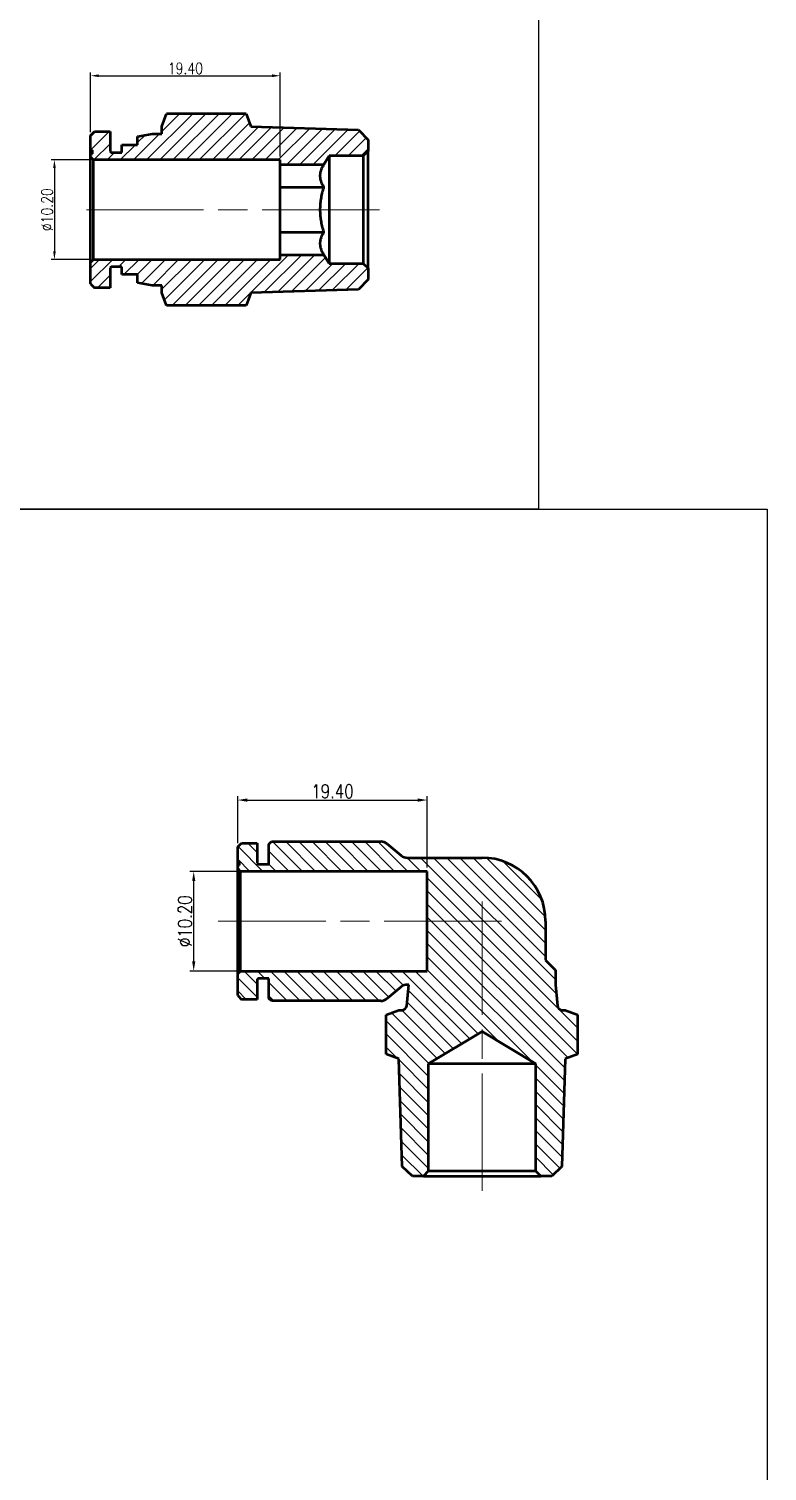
# Model space of a CAD drawing. Header units: millimetres. Extents: x 747 to 1883, y 1260 to 2217.
# Drawn here: x 920.3 to 995.9, y 1916.7 to 2064.4 of the extents above; entities that cross this region are included whole.
import ezdxf

# ---------------------------------------------------------------- set-up
doc = ezdxf.new("R2010")
doc.units = ezdxf.units.MM
doc.linetypes.add('AM_ISO08W050', pattern=[18, 12, -1.5, 3, -1.5])
for name, color, linetype, lineweight in [('AM_7', 4, 'AM_ISO08W050', 20), ('AM_REFDIM', 4, 'Continuous', 25), ('AM_VIS', 7, 'Continuous', 50)]:
    doc.layers.add(name, color=color, linetype=linetype, lineweight=lineweight)
doc.layers.add('AMV_23_HATCH', color=1, linetype='Continuous')
doc.layers.add('AMV_45_HATCH', color=1, linetype='Continuous')
doc.styles.add('ADESK1', font='romans.shx', dxfattribs={"width": 0.8})
doc.dimstyles.new('AM_ISO$0', dxfattribs={"dimtxt": 3.5, "dimasz": 2.5, "dimexe": 1, "dimexo": 1, "dimgap": 0.5, "dimtad": 1, "dimzin": 1, "dimdsep": 46, "dimtxsty": 'ADESK1', "dimcen": 0, "dimclrd": 1, "dimclre": 1, "dimclrt": 3, "dimadec": 0, "dimazin": 2, "dimtp": 0.1, "dimtm": 0.1, "dimtfac": 0.71, "dimtmove": 0, "dimatfit": 3, "dimfxl": 1, "dimlwd": -1, "dimlwe": -1, "dimarcsym": 0})
pattern_1 = [(315, (-943.4541, 2045.8792), (0.67352, 0.67352), [])]

# ---------------------------------------------------------------- blocks, each defined once
blk = doc.blocks.new('*D26')
at = {"layer": 'AM_REFDIM', "color": 1}
for p, q in [((926.62, 2050.98), (922.62, 2050.98)), ((922.95, 2050.15), (922.95, 2041.61)), ((926.62, 2040.78), (922.62, 2040.78))]:
    blk.add_line(p, q, dxfattribs=at)
for points in [[(923.09, 2050.15), (922.82, 2050.15), (922.95, 2050.98)], [(922.82, 2041.61), (923.09, 2041.61), (922.95, 2040.78)]]:
    blk.add_solid(points, dxfattribs=at)
at = {"layer": 'Defpoints', "color": 0}
for p in [(926.95, 2050.98), (922.95, 2040.78), (926.95, 2040.78)]:
    blk.add_point(p, dxfattribs=at)
at = {"layer": 'AM_REFDIM', "color": 3, "insert": (922.2, 2045.88), "char_height": 1.167, "attachment_point": 5, "rotation": 90, "style": 'ADESK1'}
blk.add_mtext('%%c10.20', dxfattribs=at)
blk = doc.blocks.new('*D27')
at = {"layer": 'AM_REFDIM', "color": 1}
for p, q in [((926.65, 2053.81), (926.65, 2059.92)), ((946.05, 2051.31), (946.05, 2059.92)), ((927.49, 2059.59), (945.22, 2059.59))]:
    blk.add_line(p, q, dxfattribs=at)
for points in [[(927.49, 2059.73), (927.49, 2059.45), (926.65, 2059.59)], [(945.22, 2059.45), (945.22, 2059.73), (946.05, 2059.59)]]:
    blk.add_solid(points, dxfattribs=at)
at = {"layer": 'Defpoints', "color": 0}
for p in [(946.05, 2059.59), (926.65, 2053.48), (946.05, 2050.98)]:
    blk.add_point(p, dxfattribs=at)
at = {"layer": 'AM_REFDIM', "color": 3, "insert": (936.35, 2060.34), "char_height": 1.167, "attachment_point": 5, "style": 'ADESK1'}
blk.add_mtext('19.40', dxfattribs=at)
blk = doc.blocks.new('*D50')
at = {"layer": 'AM_REFDIM', "color": 1}
for p, q in [((941.6, 1978.14), (936.8, 1978.14)), ((937.2, 1968.94), (937.2, 1977.14)), ((941.6, 1967.94), (936.8, 1967.94))]:
    blk.add_line(p, q, dxfattribs=at)
for points in [[(937.37, 1977.14), (937.04, 1977.14), (937.2, 1978.14)], [(937.04, 1968.94), (937.37, 1968.94), (937.2, 1967.94)]]:
    blk.add_solid(points, dxfattribs=at)
at = {"layer": 'Defpoints', "color": 0}
for p in [(937.2, 1978.14), (942, 1978.14), (942, 1967.94)]:
    blk.add_point(p, dxfattribs=at)
at = {"layer": 'AM_REFDIM', "color": 3, "insert": (936.3, 1973.04), "char_height": 1.4, "attachment_point": 5, "rotation": 90, "style": 'ADESK1'}
blk.add_mtext('%%c10.20', dxfattribs=at)
blk = doc.blocks.new('*D51')
at = {"layer": 'AM_REFDIM', "color": 1}
for p, q in [((941.7, 1981.04), (941.7, 1985.84)), ((942.7, 1985.44), (960.1, 1985.44)), ((961.1, 1978.54), (961.1, 1985.84))]:
    blk.add_line(p, q, dxfattribs=at)
for points in [[(942.7, 1985.61), (942.7, 1985.27), (941.7, 1985.44)], [(960.1, 1985.27), (960.1, 1985.61), (961.1, 1985.44)]]:
    blk.add_solid(points, dxfattribs=at)
at = {"layer": 'Defpoints', "color": 0}
for p in [(961.1, 1985.44), (941.7, 1980.64), (961.1, 1978.14)]:
    blk.add_point(p, dxfattribs=at)
at = {"layer": 'AM_REFDIM', "color": 3, "insert": (951.4, 1986.34), "char_height": 1.4, "attachment_point": 5, "style": 'ADESK1'}
blk.add_mtext('19.40', dxfattribs=at)

msp = doc.modelspace()

# ---------------------------------------------------------------- hatches: boundary and pattern name
at = {"layer": 'AMV_23_HATCH', "extrusion": (0, 0, -1)}
h = msp.add_hatch(dxfattribs=at)
h.set_pattern_fill('ANSI31', color=256, scale=0.3, style=0)
h.set_pattern_definition([(45, (-957.4707, 1973.0402), (-0.67352, 0.67352), [])])
edge = h.paths.add_edge_path(flags=0)
edge.add_line((-974.204, 1968.04), (-973.204, 1969.04))
edge.add_line((-973.204, 1969.04), (-973.204, 1973.04))
edge.add_ellipse((-966.704, 1973.04), major_axis=(-4.596, 4.596), ratio=1, start_angle=-45, end_angle=45, ccw=False)
edge.add_line((-966.704, 1979.54), (-959.063, 1979.54))
edge.add_ellipse((-959.063, 1980.54), major_axis=(-0.707, 0.707), ratio=1, start_angle=135, end_angle=174.52263)
edge.add_line((-958.427, 1979.769), (-956.981, 1980.962))
edge.add_ellipse((-956.345, 1980.19), major_axis=(0.707, 0.707), ratio=1, start_angle=405, end_angle=444.52263, ccw=False)
edge.add_line((-956.345, 1981.19), (-945.154, 1981.19))
edge.add_line((-945.154, 1981.19), (-944.904, 1980.94))
edge.add_line((-944.904, 1980.94), (-944.904, 1978.89))
edge.add_line((-944.904, 1978.89), (-943.804, 1978.89))
edge.add_line((-943.804, 1978.89), (-943.704, 1978.99))
edge.add_line((-943.704, 1978.99), (-943.704, 1981.04))
edge.add_line((-943.704, 1981.04), (-942.104, 1981.04))
edge.add_line((-942.104, 1981.04), (-942.093, 1981.029))
edge.add_line((-942.093, 1981.029), (-942.082, 1981.018))
edge.add_line((-942.082, 1981.018), (-942.071, 1981.007))
edge.add_line((-942.071, 1981.007), (-942.059, 1980.996))
edge.add_line((-942.059, 1980.996), (-942.048, 1980.985))
edge.add_line((-942.048, 1980.985), (-942.037, 1980.974))
edge.add_line((-942.037, 1980.974), (-942.026, 1980.962))
edge.add_line((-942.026, 1980.962), (-942.015, 1980.951))
edge.add_line((-942.015, 1980.951), (-942.004, 1980.94))
edge.add_line((-942.004, 1980.94), (-941.993, 1980.929))
edge.add_line((-941.993, 1980.929), (-941.982, 1980.918))
edge.add_line((-941.982, 1980.918), (-941.971, 1980.907))
edge.add_line((-941.971, 1980.907), (-941.959, 1980.896))
edge.add_line((-941.959, 1980.896), (-941.948, 1980.885))
edge.add_line((-941.948, 1980.885), (-941.937, 1980.874))
edge.add_line((-941.937, 1980.874), (-941.926, 1980.862))
edge.add_line((-941.926, 1980.862), (-941.915, 1980.851))
edge.add_line((-941.915, 1980.851), (-941.904, 1980.84))
edge.add_line((-941.904, 1980.84), (-941.893, 1980.829))
edge.add_line((-941.893, 1980.829), (-941.882, 1980.818))
edge.add_line((-941.882, 1980.818), (-941.871, 1980.807))
edge.add_line((-941.871, 1980.807), (-941.859, 1980.796))
edge.add_line((-941.859, 1980.796), (-941.848, 1980.785))
edge.add_line((-941.848, 1980.785), (-941.837, 1980.774))
edge.add_line((-941.837, 1980.774), (-941.826, 1980.762))
edge.add_line((-941.826, 1980.762), (-941.815, 1980.751))
edge.add_line((-941.815, 1980.751), (-941.804, 1980.74))
edge.add_line((-941.804, 1980.74), (-941.793, 1980.729))
edge.add_line((-941.793, 1980.729), (-941.782, 1980.718))
edge.add_line((-941.782, 1980.718), (-941.771, 1980.707))
edge.add_line((-941.771, 1980.707), (-941.759, 1980.696))
edge.add_line((-941.759, 1980.696), (-941.748, 1980.685))
edge.add_line((-941.748, 1980.685), (-941.737, 1980.674))
edge.add_line((-941.737, 1980.674), (-941.726, 1980.662))
edge.add_line((-941.726, 1980.662), (-941.715, 1980.651))
edge.add_line((-941.715, 1980.651), (-941.704, 1980.64))
edge.add_line((-941.704, 1980.64), (-941.704, 1979.137))
edge.add_line((-941.704, 1979.137), (-941.904, 1979.137))
edge.add_line((-941.904, 1979.137), (-941.904, 1978.771))
edge.add_line((-941.904, 1978.771), (-941.704, 1978.771))
edge.add_line((-941.704, 1978.771), (-941.704, 1978.44))
edge.add_line((-941.704, 1978.44), (-942.004, 1978.14))
edge.add_line((-942.004, 1978.14), (-961.104, 1978.14))
edge.add_line((-961.104, 1978.14), (-961.104, 1967.94))
edge.add_line((-961.104, 1967.94), (-942.004, 1967.94))
edge.add_line((-942.004, 1967.94), (-941.704, 1967.64))
edge.add_line((-941.704, 1967.64), (-941.704, 1965.44))
edge.add_line((-941.704, 1965.44), (-941.715, 1965.429))
edge.add_line((-941.715, 1965.429), (-941.726, 1965.418))
edge.add_line((-941.726, 1965.418), (-941.737, 1965.407))
edge.add_line((-941.737, 1965.407), (-941.748, 1965.396))
edge.add_line((-941.748, 1965.396), (-941.759, 1965.385))
edge.add_line((-941.759, 1965.385), (-941.771, 1965.374))
edge.add_line((-941.771, 1965.374), (-941.782, 1965.362))
edge.add_line((-941.782, 1965.362), (-941.793, 1965.351))
edge.add_line((-941.793, 1965.351), (-941.804, 1965.34))
edge.add_line((-941.804, 1965.34), (-941.815, 1965.329))
edge.add_line((-941.815, 1965.329), (-941.826, 1965.318))
edge.add_line((-941.826, 1965.318), (-941.837, 1965.307))
edge.add_line((-941.837, 1965.307), (-941.848, 1965.296))
edge.add_line((-941.848, 1965.296), (-941.859, 1965.285))
edge.add_line((-941.859, 1965.285), (-941.871, 1965.274))
edge.add_line((-941.871, 1965.274), (-941.882, 1965.262))
edge.add_line((-941.882, 1965.262), (-941.893, 1965.251))
edge.add_line((-941.893, 1965.251), (-941.904, 1965.24))
edge.add_line((-941.904, 1965.24), (-941.915, 1965.229))
edge.add_line((-941.915, 1965.229), (-941.926, 1965.218))
edge.add_line((-941.926, 1965.218), (-941.937, 1965.207))
edge.add_line((-941.937, 1965.207), (-941.948, 1965.196))
edge.add_line((-941.948, 1965.196), (-941.959, 1965.185))
edge.add_line((-941.959, 1965.185), (-941.971, 1965.174))
edge.add_line((-941.971, 1965.174), (-941.982, 1965.162))
edge.add_line((-941.982, 1965.162), (-941.993, 1965.151))
edge.add_line((-941.993, 1965.151), (-942.004, 1965.14))
edge.add_line((-942.004, 1965.14), (-942.015, 1965.129))
edge.add_line((-942.015, 1965.129), (-942.026, 1965.118))
edge.add_line((-942.026, 1965.118), (-942.037, 1965.107))
edge.add_line((-942.037, 1965.107), (-942.048, 1965.096))
edge.add_line((-942.048, 1965.096), (-942.059, 1965.085))
edge.add_line((-942.059, 1965.085), (-942.071, 1965.074))
edge.add_line((-942.071, 1965.074), (-942.082, 1965.062))
edge.add_line((-942.082, 1965.062), (-942.093, 1965.051))
edge.add_line((-942.093, 1965.051), (-942.104, 1965.04))
edge.add_line((-942.104, 1965.04), (-943.704, 1965.04))
edge.add_line((-943.704, 1965.04), (-943.704, 1967.09))
edge.add_line((-943.704, 1967.09), (-943.804, 1967.19))
edge.add_line((-943.804, 1967.19), (-944.904, 1967.19))
edge.add_line((-944.904, 1967.19), (-944.904, 1965.14))
edge.add_line((-944.904, 1965.14), (-945.154, 1964.89))
edge.add_line((-945.154, 1964.89), (-956.345, 1964.89))
edge.add_ellipse((-956.345, 1965.89), major_axis=(-0.707, 0.707), ratio=1, start_angle=95.47737, end_angle=135, ccw=False)
edge.add_line((-956.981, 1965.119), (-958.427, 1966.312))
edge.add_ellipse((-959.063, 1965.54), major_axis=(0.707, 0.707), ratio=1, start_angle=5.47737, end_angle=45)
edge.add_line((-959.063, 1966.54), (-959.204, 1966.54))
edge.add_line((-959.204, 1966.54), (-958.997, 1964.392))
edge.add_ellipse((-958.5, 1964.44), major_axis=(-0.354, 0.354), ratio=1, start_angle=50.49232, end_angle=135)
edge.add_line((-958.5, 1963.94), (-958.204, 1963.94))
edge.add_line((-958.204, 1963.94), (-956.889, 1963.462))
edge.add_line((-956.889, 1963.462), (-956.889, 1959.419))
edge.add_line((-956.889, 1959.419), (-958.204, 1958.94))
edge.add_line((-958.204, 1958.94), (-958.541, 1947.94))
edge.add_line((-958.541, 1947.94), (-959.571, 1946.94))
edge.add_line((-959.571, 1946.94), (-960.704, 1946.94))
edge.add_line((-960.704, 1946.94), (-961.204, 1947.44))
edge.add_line((-961.204, 1947.44), (-961.204, 1958.44))
edge.add_line((-961.204, 1958.44), (-966.704, 1961.745))
edge.add_line((-966.704, 1961.745), (-972.204, 1958.44))
edge.add_line((-972.204, 1958.44), (-972.204, 1947.44))
edge.add_line((-972.204, 1947.44), (-972.704, 1946.94))
edge.add_line((-972.704, 1946.94), (-973.836, 1946.94))
edge.add_line((-973.836, 1946.94), (-974.867, 1947.94))
edge.add_line((-974.867, 1947.94), (-975.204, 1958.94))
edge.add_line((-975.204, 1958.94), (-976.519, 1959.419))
edge.add_line((-976.519, 1959.419), (-976.519, 1963.462))
edge.add_line((-976.519, 1963.462), (-975.204, 1963.94))
edge.add_line((-975.204, 1963.94), (-974.908, 1963.94))
edge.add_ellipse((-974.908, 1964.44), major_axis=(0.354, 0.354), ratio=1, start_angle=225, end_angle=309.50768)
edge.add_line((-974.41, 1964.392), (-974.204, 1966.54))
edge.add_line((-974.204, 1966.54), (-974.204, 1968.04))
at = {"layer": 'AMV_45_HATCH', "extrusion": (1.26247e-32, -8.68284e-22, -1)}
h = msp.add_hatch(dxfattribs=at)
h.set_pattern_fill('ANSI31', color=256, scale=0.3, angle=270, style=0)
h.set_pattern_definition(pattern_1)
h.paths.add_polyline_path([(-934.433, 2055.694), (-933.954, 2054.379), (-933.954, 2053.629), (-932.954, 2053.629), (-931.454, 2053.379), (-931.454, 2052.529), (-929.854, 2052.529), (-929.854, 2051.729), (-928.754, 2051.729), (-928.654, 2051.829), (-928.654, 2053.879), (-927.054, 2053.879), (-927.043, 2053.868), (-927.032, 2053.857), (-927.021, 2053.846), (-927.01, 2053.835), (-926.999, 2053.824), (-926.987, 2053.812), (-926.976, 2053.801), (-926.965, 2053.79), (-926.954, 2053.779), (-926.943, 2053.768), (-926.932, 2053.757), (-926.921, 2053.746), (-926.91, 2053.735), (-926.899, 2053.724), (-926.887, 2053.712), (-926.876, 2053.701), (-926.865, 2053.69), (-926.854, 2053.679), (-926.843, 2053.668), (-926.832, 2053.657), (-926.821, 2053.646), (-926.81, 2053.635), (-926.799, 2053.624), (-926.787, 2053.612), (-926.776, 2053.601), (-926.765, 2053.59), (-926.754, 2053.579), (-926.743, 2053.568), (-926.732, 2053.557), (-926.721, 2053.546), (-926.71, 2053.535), (-926.699, 2053.524), (-926.687, 2053.512), (-926.676, 2053.501), (-926.665, 2053.49), (-926.654, 2053.479), (-926.654, 2051.976), (-926.854, 2051.976), (-926.854, 2051.61), (-926.654, 2051.61), (-926.654, 2051.279), (-926.954, 2050.979), (-946.054, 2050.979), (-946.054, 2050.498), (-950.525, 2050.498), (-951.054, 2051.379), (-954.554, 2051.379), (-955.054, 2051.879), (-955.054, 2053.012), (-954.055, 2054.042), (-943.054, 2054.379), (-942.575, 2055.694)], flags=0)
h = msp.add_hatch(dxfattribs=at)
h.set_pattern_fill('ANSI31', color=256, scale=0.3, angle=270, style=0)
h.set_pattern_definition(pattern_1)
h.paths.add_polyline_path([(-942.575, 2036.064), (-943.054, 2037.379), (-954.055, 2037.716), (-955.054, 2038.747), (-955.054, 2039.879), (-954.554, 2040.379), (-951.054, 2040.379), (-950.525, 2041.26), (-946.054, 2041.26), (-946.054, 2040.779), (-926.954, 2040.779), (-926.654, 2040.479), (-926.654, 2038.279), (-926.665, 2038.268), (-926.676, 2038.257), (-926.687, 2038.246), (-926.699, 2038.235), (-926.71, 2038.224), (-926.721, 2038.212), (-926.732, 2038.201), (-926.743, 2038.19), (-926.754, 2038.179), (-926.765, 2038.168), (-926.776, 2038.157), (-926.787, 2038.146), (-926.799, 2038.135), (-926.81, 2038.124), (-926.821, 2038.112), (-926.832, 2038.101), (-926.843, 2038.09), (-926.854, 2038.079), (-926.865, 2038.068), (-926.876, 2038.057), (-926.887, 2038.046), (-926.899, 2038.035), (-926.91, 2038.024), (-926.921, 2038.012), (-926.932, 2038.001), (-926.943, 2037.99), (-926.954, 2037.979), (-926.965, 2037.968), (-926.976, 2037.957), (-926.987, 2037.946), (-926.999, 2037.935), (-927.01, 2037.924), (-927.021, 2037.912), (-927.032, 2037.901), (-927.043, 2037.89), (-927.054, 2037.879), (-928.654, 2037.879), (-928.654, 2039.929), (-928.754, 2040.029), (-929.854, 2040.029), (-929.854, 2039.229), (-931.454, 2039.229), (-931.454, 2038.379), (-932.954, 2038.129), (-933.954, 2038.129), (-933.954, 2037.379), (-934.433, 2036.064)], flags=0)

# ---------------------------------------------------------------- linework, layer by layer
for points in [[(816.412, 2078.253), (972.462, 2078.253), (972.462, 2015.233), (816.412, 2015.233)], [(816.412, 2015.233), (995.87, 2015.233), (995.87, 1911.999), (816.412, 1911.999)]]:
    msp.add_lwpolyline(points, close=True)
at = {"layer": 'AM_7'}
for p, q in [((956.221, 2045.879), (924.987, 2045.879)), ((966.704, 1945.44), (966.704, 1975.04)), ((968.704, 1973.04), (939.704, 1973.04))]:
    msp.add_line(p, q, dxfattribs=at)
at = {"layer": 'AM_VIS'}
for p, q in [((933.954, 2054.379), (934.433, 2055.694)), ((942.575, 2055.694), (934.433, 2055.694)), ((942.575, 2055.694), (943.054, 2054.379)), ((926.654, 2053.479), (927.054, 2053.879)), ((927.054, 2053.879), (928.654, 2053.879)), ((928.654, 2053.879), (928.654, 2051.829)), ((933.954, 2053.629), (933.954, 2054.379)), ((943.054, 2054.379), (954.055, 2054.042)), ((954.055, 2054.042), (955.054, 2053.012)), ((926.654, 2051.976), (926.654, 2053.479)), ((929.854, 2051.729), (929.854, 2052.529)), ((929.854, 2052.529), (931.454, 2052.529)), ((931.454, 2053.379), (932.954, 2053.629)), ((931.454, 2052.529), (931.454, 2053.379)), ((932.954, 2053.629), (933.954, 2053.629)), ((955.054, 2053.012), (955.054, 2051.879)), ((926.654, 2051.61), (926.654, 2051.976)), ((926.854, 2051.976), (926.654, 2051.976)), ((926.654, 2051.279), (926.654, 2051.61)), ((926.654, 2051.61), (926.854, 2051.61)), ((926.954, 2050.979), (926.654, 2051.279)), ((926.654, 2040.479), (926.654, 2051.279)), ((926.854, 2051.61), (926.854, 2051.976)), ((946.054, 2050.979), (926.954, 2050.979)), ((926.954, 2040.779), (926.954, 2050.979)), ((928.654, 2051.829), (928.754, 2051.729)), ((928.754, 2051.729), (929.854, 2051.729)), ((946.054, 2050.498), (946.054, 2050.979)), ((951.054, 2051.379), (950.525, 2050.498)), ((954.554, 2051.379), (951.054, 2051.379)), ((951.054, 2051.379), (951.054, 2040.379)), ((955.054, 2051.879), (954.554, 2051.379)), ((954.554, 2051.379), (954.554, 2040.379)), ((955.054, 2039.879), (955.054, 2051.879)), ((946.054, 2048.189), (946.054, 2050.498)), ((946.054, 2050.498), (950.525, 2050.498)), ((946.054, 2043.57), (946.054, 2048.189)), ((946.054, 2048.189), (950.525, 2048.189)), ((946.054, 2041.26), (946.054, 2043.57)), ((946.054, 2043.57), (950.525, 2043.57)), ((926.654, 2040.479), (926.954, 2040.779)), ((926.954, 2040.779), (946.054, 2040.779)), ((946.054, 2040.779), (946.054, 2041.26)), ((946.054, 2041.26), (950.525, 2041.26)), ((950.525, 2041.26), (951.054, 2040.379)), ((926.654, 2038.279), (926.654, 2040.479)), ((928.754, 2040.029), (928.654, 2039.929)), ((928.654, 2039.929), (928.654, 2037.879)), ((929.854, 2040.029), (928.754, 2040.029)), ((929.854, 2039.229), (929.854, 2040.029)), ((931.454, 2039.229), (929.854, 2039.229)), ((931.454, 2038.379), (931.454, 2039.229)), ((951.054, 2040.379), (954.554, 2040.379)), ((954.554, 2040.379), (955.054, 2039.879)), ((955.054, 2039.879), (955.054, 2038.747)), ((926.654, 2038.279), (927.054, 2037.879)), ((928.654, 2037.879), (927.054, 2037.879)), ((932.954, 2038.129), (931.454, 2038.379)), ((933.954, 2038.129), (932.954, 2038.129)), ((933.954, 2037.379), (933.954, 2038.129)), ((954.055, 2037.716), (943.054, 2037.379)), ((955.054, 2038.747), (954.055, 2037.716)), ((934.433, 2036.064), (933.954, 2037.379)), ((943.054, 2037.379), (942.575, 2036.064)), ((942.575, 2036.064), (934.433, 2036.064)), ((941.704, 1980.64), (942.104, 1981.04)), ((941.704, 1979.137), (941.704, 1980.64)), ((942.104, 1981.04), (943.704, 1981.04)), ((943.704, 1981.04), (943.704, 1978.99)), ((944.904, 1980.94), (945.154, 1981.19)), ((944.904, 1978.89), (944.904, 1980.94)), ((945.154, 1981.19), (956.345, 1981.19)), ((956.981, 1980.962), (958.427, 1979.769)), ((941.704, 1978.771), (941.704, 1979.137)), ((941.904, 1979.137), (941.704, 1979.137)), ((941.704, 1978.44), (941.704, 1978.771)), ((941.704, 1978.771), (941.904, 1978.771)), ((941.904, 1978.771), (941.904, 1979.137)), ((943.704, 1978.99), (943.804, 1978.89)), ((943.804, 1978.89), (944.904, 1978.89)), ((959.063, 1979.54), (966.704, 1979.54)), ((942.004, 1978.14), (941.704, 1978.44)), ((941.704, 1967.64), (941.704, 1978.44)), ((961.104, 1978.14), (942.004, 1978.14)), ((942.004, 1967.94), (942.004, 1978.14)), ((961.104, 1967.94), (961.104, 1978.14)), ((973.204, 1973.04), (973.204, 1969.04)), ((973.204, 1969.04), (974.204, 1968.04)), ((941.704, 1967.64), (942.004, 1967.94)), ((941.704, 1965.44), (941.704, 1967.64)), ((942.004, 1967.94), (961.104, 1967.94)), ((943.804, 1967.19), (943.704, 1967.09)), ((943.704, 1967.09), (943.704, 1965.04)), ((944.904, 1967.19), (943.804, 1967.19)), ((944.904, 1965.14), (944.904, 1967.19)), ((974.204, 1968.04), (974.204, 1966.54)), ((941.704, 1965.44), (942.104, 1965.04)), ((958.427, 1966.312), (956.981, 1965.119)), ((958.997, 1964.392), (959.204, 1966.54)), ((959.204, 1966.54), (959.063, 1966.54)), ((974.204, 1966.54), (974.41, 1964.392)), ((943.704, 1965.04), (942.104, 1965.04)), ((945.154, 1964.89), (944.904, 1965.14)), ((956.345, 1964.89), (945.154, 1964.89)), ((956.889, 1963.462), (958.204, 1963.94)), ((958.204, 1963.94), (958.5, 1963.94)), ((974.908, 1963.94), (975.204, 1963.94)), ((975.204, 1963.94), (976.519, 1963.462)), ((956.889, 1959.419), (956.889, 1963.462)), ((976.519, 1959.419), (976.519, 1963.462)), ((966.704, 1961.745), (961.204, 1958.44)), ((972.204, 1958.44), (966.704, 1961.745)), ((958.204, 1958.94), (956.889, 1959.419)), ((976.519, 1959.419), (975.204, 1958.94)), ((958.541, 1947.94), (958.204, 1958.94)), ((961.204, 1958.44), (961.204, 1947.44)), ((972.204, 1958.44), (961.204, 1958.44)), ((972.204, 1947.44), (972.204, 1958.44)), ((975.204, 1958.94), (974.867, 1947.94)), ((959.571, 1946.94), (958.541, 1947.94)), ((974.867, 1947.94), (973.836, 1946.94)), ((960.704, 1946.94), (959.571, 1946.94)), ((961.204, 1947.44), (960.704, 1946.94)), ((960.704, 1946.94), (972.704, 1946.94)), ((972.204, 1947.44), (961.204, 1947.44)), ((972.704, 1946.94), (972.204, 1947.44)), ((973.836, 1946.94), (972.704, 1946.94))]:
    msp.add_line(p, q, dxfattribs=at)
for centre, radius, start, end in [((956.345, 1980.19), 1, 50.47737, 90), ((959.063, 1980.54), 1, 230.47737, 270), ((966.704, 1973.04), 6.5, 0, 90), ((959.063, 1965.54), 1, 90, 129.52263), ((956.345, 1965.89), 1, 270, 309.52263), ((958.5, 1964.44), 0.5, 270, 354.50768), ((974.908, 1964.44), 0.5, 185.49232, 270)]:
    msp.add_arc(centre, radius, start, end, dxfattribs=at)
for points in [[(950.525, 2048.189), (949.831, 2049.343), (950.525, 2050.498)], [(950.525, 2043.57), (949.831, 2045.879), (950.525, 2048.189)], [(950.525, 2041.26), (949.831, 2042.415), (950.525, 2043.57)]]:
    msp.add_rational_spline(points, [1.10224133595, 1.27275866405, 1.10224133595], degree=2, dxfattribs=at)

# ---------------------------------------------------------------- dimensions: what is measured, and where the dimension line sits
at = {"layer": 'AM_REFDIM'}
for base, p1, p2, override, picture, middle in [((946.054, 2059.591), (926.654, 2053.479), (946.054, 2050.979), {"dimscale": 0.333333, "dimtp": 0, "dimtm": 0.05}, '*D27', (936.354, 2060.341)), ((961.104, 1985.44), (941.704, 1980.64), (961.104, 1978.14), {"dimscale": 0.4, "dimtp": 0.05, "dimtm": 0}, '*D51', (951.404, 1986.34))]:
    dim = msp.add_linear_dim(base=base, p1=p1, p2=p2, dimstyle='AM_ISO$0', override=override, dxfattribs=at)
    dim.commit()
    dim.dimension.update_dxf_attribs({"geometry": picture, "text_midpoint": middle})
for base, p1, p2, override, picture, middle in [((922.954, 2040.779), (926.954, 2050.979), (926.954, 2040.779), {"dimscale": 0.333333, "dimtp": 0, "dimtm": 0.05}, '*D26', (922.204, 2045.879)), ((937.204, 1978.14), (942.004, 1967.94), (942.004, 1978.14), {"dimscale": 0.4, "dimtp": 0.05, "dimtm": 0}, '*D50', (936.304, 1973.04))]:
    dim = msp.add_linear_dim(base=base, p1=p1, p2=p2, angle=90, text='%%c<>', dimstyle='AM_ISO$0', override=override, dxfattribs=at)
    dim.commit()
    dim.dimension.update_dxf_attribs({"geometry": picture, "text_midpoint": middle})

doc.saveas('drawing.dxf')
